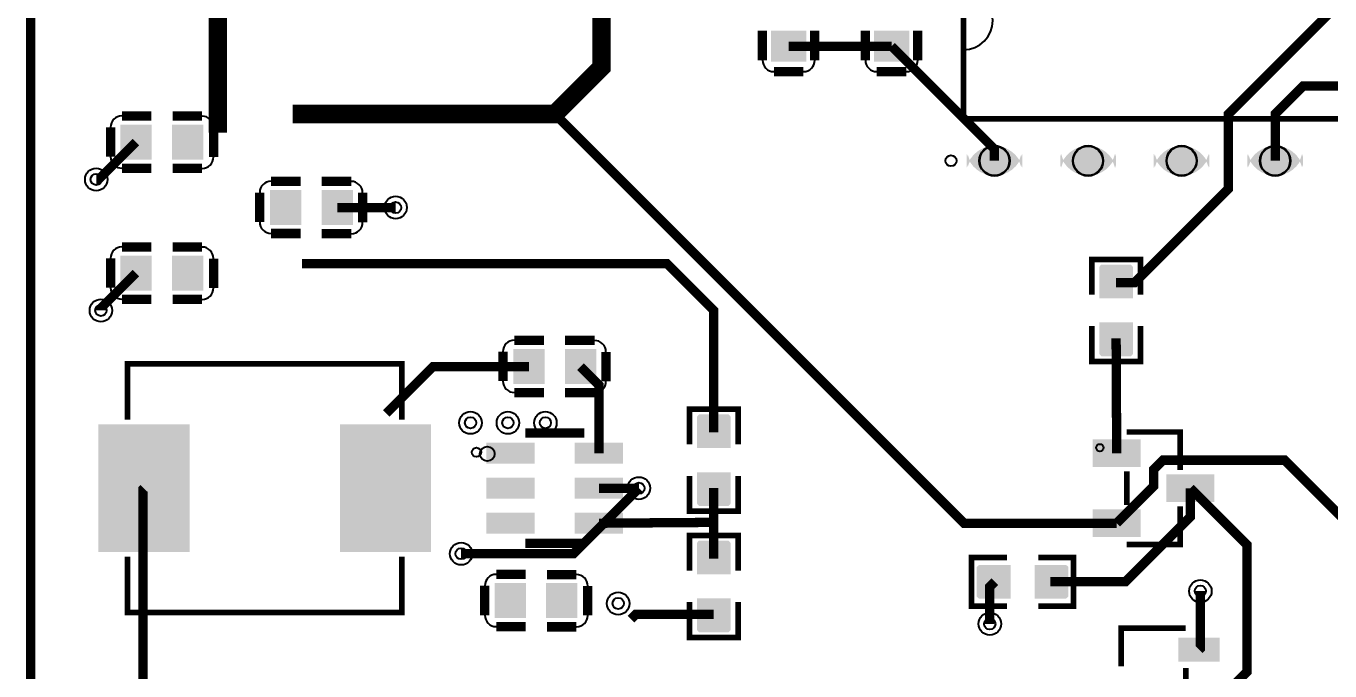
# Model space of a CAD drawing. Header units: millimetres. Extents: x -0.1 to 70.1, y -74.2 to 0.1.
# Drawn here: x -0.13 to 35.27, y -53.22 to -35.71 of the extents above; entities that cross this region are included whole.
import ezdxf

# ---------------------------------------------------------------- set-up
doc = ezdxf.new("R2010")
doc.units = ezdxf.units.MM
for name, color, linetype, true_color in [('BoardOutLine', 7, 'Continuous', 0xff00ff), ('BottomLayer', 7, 'Continuous', 0x0000ff), ('BottomSolderMaskLayer', 7, 'Continuous', 0xaa00ff), ('Document', 7, 'Continuous', 0xffffff), ('Hole', 7, 'Continuous', 0x222222), ('Multi-Layer', 7, 'Continuous', 0xc0c0c0), ('TopLayer', 7, 'Continuous', 0xff0000), ('TopPasteMaskLayer', 7, 'Continuous', 0x808080), ('TopSilkLayer', 7, 'Continuous', 0xffcc00), ('TopSolderMaskLayer', 7, 'Continuous', 0x800080)]:
    doc.layers.add(name, color=color, linetype=linetype, true_color=true_color)

msp = doc.modelspace()

# ---------------------------------------------------------------- hatches: boundary and pattern name
at = {"layer": 'BottomSolderMaskLayer'}
for points in [[(26.917449834899728, -39.18249936499876, -0.7853981633974483), (25.406654813309686, -39.18249936499876), (25.406654813309686, -39.55765811531626, -0.7853981633974483), (26.917449834899728, -39.55765811531626)], [(29.45745491490986, -39.18249936499876, -0.7853981633974483), (27.94665989331982, -39.18249936499876), (27.94665989331982, -39.55765811531626, -0.7853981633974483), (29.45745491490986, -39.55765811531626)], [(31.997459994919993, -39.18249936499876, -0.7853981633974483), (30.48666497332995, -39.18249936499876), (30.48666497332995, -39.55765811531626, -0.7853981633974483), (31.997459994919993, -39.55765811531626)], [(34.537465074930125, -39.18249936499876, -0.7853981633974483), (33.026670053340084, -39.18249936499876), (33.026670053340084, -39.55765811531626, -0.7853981633974483), (34.537465074930125, -39.55765811531626)]]:
    msp.add_hatch(color=256, dxfattribs=at).paths.add_polyline_path(points)
at = {"layer": 'Multi-Layer'}
for points in [[(26.892049784099626, -39.18757937515875, -0.7853981633974483), (25.432054864109787, -39.18757937515875), (25.432054864109787, -39.55257810515616, -0.7853981633974483), (26.892049784099626, -39.55257810515616)], [(29.43205486410976, -39.18757937515875, -0.7853981633974483), (27.97205994411992, -39.18757937515875), (27.97205994411992, -39.55257810515616, -0.7853981633974483), (29.43205486410976, -39.55257810515616)], [(31.97205994411989, -39.18757937515875, -0.7853981633974483), (30.512065024130052, -39.18757937515875), (30.512065024130052, -39.55257810515616, -0.7853981633974483), (31.97205994411989, -39.55257810515616)], [(34.512065024130024, -39.18757937515875, -0.7853981633974483), (33.052070104140185, -39.18757937515875), (33.052070104140185, -39.55257810515616, -0.7853981633974483), (34.512065024130024, -39.55257810515616)]]:
    msp.add_hatch(color=256, dxfattribs=at).paths.add_polyline_path(points)
at = {"layer": 'TopLayer'}
for points in [[(21.02400304800608, -35.859994919989845), (21.02400304800608, -36.6599949199898), (20.12397764795537, -36.6599949199898), (20.12397764795537, -35.859994919989845)], [(23.81800863601734, -35.859994919989845), (23.81800863601734, -36.6599949199898), (22.91798323596663, -36.6599949199898), (22.91798323596663, -35.859994919989845)], [(3.256007112014231, -39.31201422402842), (2.4560071120142766, -39.31201422402842), (2.4560071120142766, -38.41198882397771), (3.256007112014231, -38.41198882397771)], [(4.656007112014322, -39.31201422402842), (3.85600711201414, -39.31201422402842), (3.85600711201414, -38.41198882397771), (4.656007112014322, -38.41198882397771)], [(6.519989839979644, -40.1899923799848), (7.319989839979598, -40.1899923799848), (7.319989839979598, -41.09001778003562), (6.519989839979644, -41.09001778003562)], [(7.919989839979735, -40.1899923799848), (8.71998983997969, -40.1899923799848), (8.71998983997969, -41.09001778003562), (7.919989839979735, -41.09001778003562)], [(3.256007112014231, -42.868021336042716), (2.4560071120142766, -42.868021336042716), (2.4560071120142766, -41.967995935991894), (3.256007112014231, -41.967995935991894)], [(4.656007112014322, -42.868021336042716), (3.85600711201414, -42.868021336042716), (3.85600711201414, -41.967995935991894), (4.656007112014322, -41.967995935991894)], [(29.032004064008106, -43.08399796799597), (29.8960121920245, -43.08399796799597), (29.8960121920245, -42.27752095504195), (29.032004064008106, -42.27752095504195)], [(29.032004064008106, -43.784023368046746), (29.8960121920245, -43.784023368046746), (29.8960121920245, -44.590500381000766), (29.032004064008106, -44.590500381000766)], [(13.124003048005989, -44.50797561595118), (13.92400304800617, -44.50797561595118), (13.92400304800617, -45.408001016002004), (13.124003048005989, -45.408001016002004)], [(14.52400304800608, -44.50797561595118), (15.324003048006034, -44.50797561595118), (15.324003048006034, -45.408001016002004), (14.52400304800608, -45.408001016002004)], [(18.974015748031434, -47.14798069596134), (18.110007620015267, -47.14798069596134), (18.110007620015267, -46.34150368300732), (18.974015748031434, -46.34150368300732)], [(4.2839979679959015, -49.97000254000511), (4.2839979679959015, -46.54998729997453), (1.8599949199898447, -46.54998729997453), (1.8599949199898447, -49.97000254000511)], [(8.416027432054761, -49.97000254000511), (8.416027432054761, -46.54998729997453), (10.840030480060932, -46.54998729997453), (10.840030480060932, -49.97000254000511)], [(13.624003048006216, -47.0350266700533), (13.624003048006216, -47.585039370078675), (12.423977647955326, -47.585039370078675), (12.423977647955326, -47.0350266700533)], [(16.02400304800608, -47.0350266700533), (16.02400304800608, -47.585039370078675), (14.824003048006034, -47.585039370078675), (14.824003048006034, -47.0350266700533)], [(30.1050038100077, -47.66004572009149), (28.85501651003301, -47.66004572009149), (28.85501651003301, -46.96002032004071), (30.1050038100077, -46.96002032004071)], [(13.624003048006216, -47.98498856997719), (13.624003048006216, -48.53500127000257), (12.423977647955326, -48.53500127000257), (12.423977647955326, -47.98498856997719)], [(16.02400304800608, -47.98498856997719), (16.02400304800608, -48.53500127000257), (14.824003048006034, -48.53500127000257), (14.824003048006034, -47.98498856997719)], [(18.974015748031434, -47.848006096012114), (18.110007620015267, -47.848006096012114), (18.110007620015267, -48.65448310896625), (18.974015748031434, -48.65448310896625)], [(32.1050038100077, -48.60998221996442), (30.85501651003301, -48.60998221996442), (30.85501651003301, -47.90998221996438), (32.1050038100077, -47.90998221996438)], [(13.624003048006216, -48.93495046990097), (13.624003048006216, -49.48496316992623), (12.423977647955326, -49.48496316992623), (12.423977647955326, -48.93495046990097)], [(16.02400304800608, -48.93495046990097), (16.02400304800608, -49.48496316992623), (14.824003048006034, -49.48496316992623), (14.824003048006034, -48.93495046990097)], [(30.1050038100077, -49.5599441198882), (28.85501651003301, -49.5599441198882), (28.85501651003301, -48.85994411988827), (30.1050038100077, -48.85994411988827)], [(18.974015748031434, -50.57698755397507), (18.110007620015267, -50.57698755397507), (18.110007620015267, -49.77051054102105), (18.974015748031434, -49.77051054102105)], [(26.573990347980725, -51.23200406400815), (26.573990347980725, -50.36799593599187), (25.767513335026706, -50.36799593599187), (25.767513335026706, -51.23200406400815)], [(27.274015748031616, -51.23200406400815), (27.274015748031616, -50.36799593599187), (28.080492760985408, -50.36799593599187), (28.080492760985408, -51.23200406400815)], [(13.416002032004144, -51.75801371602745), (12.616002032003962, -51.75801371602745), (12.616002032003962, -50.85798831597663), (13.416002032004144, -50.85798831597663)], [(14.816002032004008, -51.75801371602745), (14.016002032004053, -51.75801371602745), (14.016002032004053, -50.85798831597663), (14.816002032004008, -50.85798831597663)], [(18.974015748031434, -51.27701295402585), (18.110007620015267, -51.27701295402585), (18.110007620015267, -52.08348996697998), (18.974015748031434, -52.08348996697998)], [(31.180010160020174, -52.34404368808737), (32.250012700025536, -52.34404368808737), (32.250012700025536, -52.94404368808739), (31.180010160020174, -52.94404368808739)]]:
    msp.add_hatch(color=256, dxfattribs=at).paths.add_polyline_path(points)
at = {"layer": 'TopPasteMaskLayer'}
for points in [[(21.02400304800608, -35.859994919989845), (21.02400304800608, -36.6599949199898), (20.12397764795537, -36.6599949199898), (20.12397764795537, -35.859994919989845)], [(23.81800863601734, -35.859994919989845), (23.81800863601734, -36.6599949199898), (22.91798323596663, -36.6599949199898), (22.91798323596663, -35.859994919989845)], [(3.256007112014231, -39.31201422402842), (2.4560071120142766, -39.31201422402842), (2.4560071120142766, -38.41198882397771), (3.256007112014231, -38.41198882397771)], [(4.656007112014322, -39.31201422402842), (3.85600711201414, -39.31201422402842), (3.85600711201414, -38.41198882397771), (4.656007112014322, -38.41198882397771)], [(6.519989839979644, -40.1899923799848), (7.319989839979598, -40.1899923799848), (7.319989839979598, -41.09001778003562), (6.519989839979644, -41.09001778003562)], [(7.919989839979735, -40.1899923799848), (8.71998983997969, -40.1899923799848), (8.71998983997969, -41.09001778003562), (7.919989839979735, -41.09001778003562)], [(3.256007112014231, -42.868021336042716), (2.4560071120142766, -42.868021336042716), (2.4560071120142766, -41.967995935991894), (3.256007112014231, -41.967995935991894)], [(4.656007112014322, -42.868021336042716), (3.85600711201414, -42.868021336042716), (3.85600711201414, -41.967995935991894), (4.656007112014322, -41.967995935991894)], [(29.863982727965322, -43.079019558039136), (29.63601727203445, -43.079019558039136), (29.63601727203445, -42.69903479806953), (29.30601981203972, -42.69903479806953), (29.30601981203972, -43.079019558039136), (29.063982727965367, -43.079019558039136), (29.01399542799095, -43.02903225806449), (29.01399542799095, -42.239039878079666), (29.063982727965367, -42.18902717805429), (29.863982727965322, -42.18902717805429), (29.913995427990812, -42.239039878079666), (29.913995427990812, -43.02903225806449)], [(29.913995427990812, -44.62903225806451), (29.913995427990812, -43.82903225806456), (29.863982727965322, -43.77901955803918), (29.63601727203445, -43.77901955803918), (29.63601727203445, -44.149022098044156), (29.30601981203972, -44.149022098044156), (29.30601981203972, -43.77901955803918), (29.063982727965367, -43.77901955803918), (29.01399542799095, -43.82903225806456), (29.01399542799095, -44.62903225806451), (29.063982727965367, -44.67901955803916), (29.863982727965322, -44.67901955803916)], [(13.124003048005989, -44.50797561595118), (13.92400304800617, -44.50797561595118), (13.92400304800617, -45.408001016002004), (13.124003048005989, -45.408001016002004)], [(14.52400304800608, -44.50797561595118), (15.324003048006034, -44.50797561595118), (15.324003048006034, -45.408001016002004), (14.52400304800608, -45.408001016002004)], [(18.092024384048955, -46.302971805943685), (18.092024384048955, -47.102971805943525), (18.142037084074218, -47.1529845059689), (18.37000254000509, -47.1529845059689), (18.37000254000509, -46.78298196596393), (18.700000000000045, -46.78298196596393), (18.700000000000045, -47.1529845059689), (18.942037084074173, -47.1529845059689), (18.99202438404882, -47.102971805943525), (18.99202438404882, -46.302971805943685), (18.942037084074173, -46.25298450596904), (18.142037084074218, -46.25298450596904)], [(4.2839979679959015, -49.97000254000511), (4.2839979679959015, -46.54998729997453), (1.8599949199898447, -46.54998729997453), (1.8599949199898447, -49.97000254000511)], [(8.416027432054761, -49.97000254000511), (8.416027432054761, -46.54998729997453), (10.840030480060932, -46.54998729997453), (10.840030480060932, -49.97000254000511)], [(13.624003048006216, -47.0350266700533), (13.624003048006216, -47.585039370078675), (12.423977647955326, -47.585039370078675), (12.423977647955326, -47.0350266700533)], [(16.02400304800608, -47.0350266700533), (16.02400304800608, -47.585039370078675), (14.824003048006034, -47.585039370078675), (14.824003048006034, -47.0350266700533)], [(30.1050038100077, -47.66004572009149), (28.85501651003301, -47.66004572009149), (28.85501651003301, -46.96002032004071), (30.1050038100077, -46.96002032004071)], [(13.624003048006216, -47.98498856997719), (13.624003048006216, -48.53500127000257), (12.423977647955326, -48.53500127000257), (12.423977647955326, -47.98498856997719)], [(16.02400304800608, -47.98498856997719), (16.02400304800608, -48.53500127000257), (14.824003048006034, -48.53500127000257), (14.824003048006034, -47.98498856997719)], [(18.142037084074218, -47.85298450596895), (18.37000254000509, -47.85298450596895), (18.37000254000509, -48.23296926593855), (18.700000000000045, -48.23296926593855), (18.700000000000045, -47.85298450596895), (18.942037084074173, -47.85298450596895), (18.99202438404882, -47.902971805943594), (18.99202438404882, -48.69296418592842), (18.942037084074173, -48.742976885953794), (18.142037084074218, -48.742976885953794), (18.092024384048955, -48.69296418592842), (18.092024384048955, -47.902971805943594)], [(32.1050038100077, -48.60998221996442), (30.85501651003301, -48.60998221996442), (30.85501651003301, -47.90998221996438), (32.1050038100077, -47.90998221996438)], [(13.624003048006216, -48.93495046990097), (13.624003048006216, -49.48496316992623), (12.423977647955326, -49.48496316992623), (12.423977647955326, -48.93495046990097)], [(16.02400304800608, -48.93495046990097), (16.02400304800608, -49.48496316992623), (14.824003048006034, -49.48496316992623), (14.824003048006034, -48.93495046990097)], [(30.1050038100077, -49.5599441198882), (28.85501651003301, -49.5599441198882), (28.85501651003301, -48.85994411988827), (30.1050038100077, -48.85994411988827)], [(18.092024384048955, -49.73197866395731), (18.092024384048955, -50.53197866395726), (18.142037084074218, -50.58199136398264), (18.37000254000509, -50.58199136398264), (18.37000254000509, -50.21198882397766), (18.700000000000045, -50.21198882397766), (18.700000000000045, -50.58199136398264), (18.942037084074173, -50.58199136398264), (18.99202438404882, -50.53197866395726), (18.99202438404882, -49.73197866395731), (18.942037084074173, -49.68199136398266), (18.142037084074218, -49.68199136398266)], [(26.569011938024005, -50.40002540005082), (26.569011938024005, -50.62799085598169), (26.189027178054403, -50.62799085598169), (26.189027178054403, -50.95798831597665), (26.569011938024005, -50.95798831597665), (26.569011938024005, -51.20002540005089), (26.51902463804913, -51.25001270002531), (25.729032258064535, -51.25001270002531), (25.679019558039045, -51.20002540005089), (25.679019558039045, -50.40002540005082), (25.729032258064535, -50.350012700025445), (26.51902463804913, -50.350012700025445)], [(28.119024638049268, -50.350012700025445), (27.319024638049314, -50.350012700025445), (27.26901193802405, -50.40002540005082), (27.26901193802405, -50.62799085598169), (27.639014478028912, -50.62799085598169), (27.639014478028912, -50.95798831597665), (27.26901193802405, -50.95798831597665), (27.26901193802405, -51.20002540005089), (27.319024638049314, -51.25001270002531), (28.119024638049268, -51.25001270002531), (28.169011938023914, -51.20002540005089), (28.169011938023914, -50.40002540005082)], [(13.416002032004144, -51.75801371602745), (12.616002032003962, -51.75801371602745), (12.616002032003962, -50.85798831597663), (13.416002032004144, -50.85798831597663)], [(14.816002032004008, -51.75801371602745), (14.016002032004053, -51.75801371602745), (14.016002032004053, -50.85798831597663), (14.816002032004008, -50.85798831597663)], [(18.142037084074218, -51.281991363982684), (18.37000254000509, -51.281991363982684), (18.37000254000509, -51.661976123952286), (18.700000000000045, -51.661976123952286), (18.700000000000045, -51.281991363982684), (18.942037084074173, -51.281991363982684), (18.99202438404882, -51.33197866395733), (18.99202438404882, -52.12197104394215), (18.942037084074173, -52.17198374396753), (18.142037084074218, -52.17198374396753), (18.092024384048955, -52.12197104394215), (18.092024384048955, -51.33197866395733)], [(31.180010160020174, -52.34404368808737), (32.250012700025536, -52.34404368808737), (32.250012700025536, -52.94404368808739), (31.180010160020174, -52.94404368808739)]]:
    msp.add_hatch(color=256, dxfattribs=at).paths.add_polyline_path(points)
at = {"layer": 'TopSolderMaskLayer'}
for points in [[(21.052575685796683, -35.83741136227786), (21.052575685796683, -36.6825670081447), (20.095398558539046, -36.6825670081447), (20.095398558539046, -35.83741136227786)], [(23.846581273807715, -35.83741136227786), (23.846581273807715, -36.6825670081447), (22.889404146550305, -36.6825670081447), (22.889404146550305, -35.83741136227786)], [(3.28140877572082, -39.33741069059204), (2.430608674120549, -39.33741069059204), (2.430608674120549, -38.38658375524642), (3.28140877572082, -38.38658375524642)], [(4.681405549907822, -39.33741069059204), (3.8306054483075513, -39.33741069059204), (3.8306054483075513, -38.38658375524642), (4.681405549907822, -38.38658375524642)], [(26.917449834899728, -39.18249936499876, -0.7853981633974483), (25.406654813309686, -39.18249936499876), (25.406654813309686, -39.55765811531626, -0.7853981633974483), (26.917449834899728, -39.55765811531626)], [(29.45745491490986, -39.18249936499876, -0.7853981633974483), (27.94665989331982, -39.18249936499876), (27.94665989331982, -39.55765811531626, -0.7853981633974483), (29.45745491490986, -39.55765811531626)], [(31.997459994919993, -39.18249936499876, -0.7853981633974483), (30.48666497332995, -39.18249936499876), (30.48666497332995, -39.55765811531626, -0.7853981633974483), (31.997459994919993, -39.55765811531626)], [(34.537465074930125, -39.18249936499876, -0.7853981633974483), (33.026670053340084, -39.18249936499876), (33.026670053340084, -39.55765811531626, -0.7853981633974483), (34.537465074930125, -39.55765811531626)], [(6.494589789179599, -40.16458731125351), (7.34538989077987, -40.16458731125351), (7.34538989077987, -41.11541424659913), (6.494589789179599, -41.11541424659913)], [(7.894586563366829, -40.16458731125351), (8.745386664966873, -40.16458731125351), (8.745386664966873, -41.11541424659913), (7.894586563366829, -41.11541424659913)], [(3.28140877572082, -42.89341780260622), (2.430608674120549, -42.89341780260622), (2.430608674120549, -41.942590867260606), (3.28140877572082, -41.942590867260606)], [(4.681405549907822, -42.89341780260622), (3.8306054483075513, -42.89341780260622), (3.8306054483075513, -41.942590867260606), (4.681405549907822, -41.942590867260606)], [(29.004788866747504, -43.1077089632073), (29.923220989473748, -43.1077089632073), (29.923220989473748, -42.253814440084284), (29.004788866747504, -42.253814440084284)], [(29.004788866747504, -43.76031834650689), (29.923220989473748, -43.76031834650689), (29.923220989473748, -44.614212869629796), (29.004788866747504, -44.614212869629796)], [(13.098602997205944, -44.48256911352519), (13.949403098806215, -44.48256911352519), (13.949403098806215, -45.43339604887092), (13.098602997205944, -45.43339604887092)], [(14.498599771393174, -44.48256911352519), (15.349399872993217, -44.48256911352519), (15.349399872993217, -45.43339604887092), (14.498599771393174, -45.43339604887092)], [(19.00122614543352, -47.17169019775474), (18.082794022707503, -47.17169019775474), (18.082794022707503, -46.317795674631725), (19.00122614543352, -46.317795674631725)], [(4.3094004141987625, -49.99540108165979), (4.3094004141987625, -46.5245857400289), (1.8345972645923894, -46.5245857400289), (1.8345972645923894, -49.99540108165979)], [(8.390624985852128, -49.99540108165979), (8.390624985852128, -46.5245857400289), (10.865428135458387, -46.5245857400289), (10.865428135458387, -49.99540108165979)], [(13.67943179098711, -47.02338041020164), (13.67943179098711, -47.59667702776255), (12.368570018898708, -47.59667702776255), (12.368570018898708, -47.02338041020164)], [(16.07942709900385, -47.02338041020164), (16.07942709900385, -47.59667702776255), (14.768593072957856, -47.59667702776255), (14.768593072957856, -47.02338041020164)], [(30.130401280183833, -47.68543931926581), (28.82961491085848, -47.68543931926581), (28.82961491085848, -46.93461197429315), (30.130401280183833, -46.93461197429315)], [(13.67943179098711, -47.97334231012553), (13.67943179098711, -48.546638927686445), (12.368570018898708, -48.546638927686445), (12.368570018898708, -47.97334231012553)], [(16.07942709900385, -47.97334231012553), (16.07942709900385, -48.546638927686445), (14.768593072957856, -48.546638927686445), (14.768593072957856, -47.97334231012553)], [(19.00122614543352, -47.82429958105445), (18.082794022707503, -47.82429958105445), (18.082794022707503, -48.67819410417758), (19.00122614543352, -48.67819410417758)], [(32.130401280183605, -48.63537397581706), (30.82961491085848, -48.63537397581706), (30.82961491085848, -47.884573874216926), (32.130401280183605, -47.884573874216926)], [(30.130401280183833, -49.58533587574084), (28.82961491085848, -49.58533587574084), (28.82961491085848, -48.83453577414082), (30.130401280183833, -48.83453577414082)], [(13.67943179098711, -48.92330421004931), (13.67943179098711, -49.49660082761011), (12.368570018898708, -49.49660082761011), (12.368570018898708, -48.92330421004931)], [(16.07942709900385, -48.92330421004931), (16.07942709900385, -49.49660082761011), (14.768593072957856, -49.49660082761011), (14.768593072957856, -48.92330421004931)], [(19.00122614543352, -50.60069705576848), (18.082794022707503, -50.60069705576848), (18.082794022707503, -49.74680253264546), (19.00122614543352, -49.74680253264546)], [(26.599394398662753, -51.25739814113683), (26.599394398662753, -50.34258991152035), (25.742117284108872, -50.34258991152035), (25.742117284108872, -51.25739814113683)], [(27.248621297066165, -51.25739814113683), (27.248621297066165, -50.34258991152035), (28.105898411620274, -50.34258991152035), (28.105898411620274, -51.25739814113683)], [(13.441402082804188, -51.78340874889625), (12.590601981203918, -51.78340874889625), (12.590601981203918, -50.83258181355063), (13.441402082804188, -50.83258181355063)], [(14.84139885699119, -51.78340874889625), (13.990598755391147, -51.78340874889625), (13.990598755391147, -50.83258181355063), (14.84139885699119, -50.83258181355063)], [(19.00122614543352, -51.25330643906818), (18.082794022707503, -51.25330643906818), (18.082794022707503, -52.1072009621912), (19.00122614543352, -52.1072009621912)], [(31.15461010922013, -52.31863503511954), (32.27541275082581, -52.31863503511954), (32.27541275082581, -52.96943513671977), (31.15461010922013, -52.96943513671977)]]:
    msp.add_hatch(color=256, dxfattribs=at).paths.add_polyline_path(points)

# ---------------------------------------------------------------- linework, layer by layer
at = {"layer": 'BoardOutLine', "const_width": 0.25400050800101603}
msp.add_lwpolyline([(0, 0), (25.146050292100654, 0), (25.146050292100654, -6.096012192024318), (44.958089916179915, -6.096012192024318), (44.958089916179915, 0), (70, 0), (70, -74.00050800101599), (0, -74.00050800101599), (0, 0)], close=True, dxfattribs=at)
at = {"layer": 'BottomLayer', "const_width": 0.25400050800101603}
msp.add_lwpolyline([(16.51000762001513, -48.25999491998982), (14.732004064008152, -50.037998475996915), (11.683997967995992, -50.037998475996915)], dxfattribs=at)
at = {"layer": 'BottomSolderMaskLayer'}
for centre in [(26.1619761239524, -39.37000254000509), (28.701981203962532, -39.37000254000509), (31.241986283972665, -39.37000254000509), (33.7819913639828, -39.37000254000509)]:
    msp.add_circle(centre, 0.41391788448155875, dxfattribs=at)
at = {"layer": 'Document'}
for centre, radius in [((24.979679959360055, -39.37007874015751), 0.15011430022860048), ((29.02006604013218, -47.160020320040644), 0.10007620015240032), ((12.39192278384553, -47.32562865125726), 0.19989839979679963)]:
    msp.add_circle(centre, radius, dxfattribs=at)
at = {"layer": 'Hole'}
for centre in [(1.7780035560070928, -39.878079756159536), (9.90601981203963, -40.640081280162576), (1.9050038100076563, -43.43408686817372), (11.938023876047737, -46.48209296418588), (12.95402590805179, -46.48209296418588), (13.970027940055843, -46.48209296418588), (16.510033020065976, -48.26009652019309), (11.684023368046837, -50.03810007620018), (31.750063500127, -51.05410210820423), (15.946405892811754, -51.389128778257486), (26.035052070104257, -51.94310388620772)]:
    msp.add_circle(centre, 0.15240030480060962, dxfattribs=at)
at = {"layer": 'Multi-Layer'}
for centre, radius in [((26.1619761239524, -39.37000254000509), 0.4), ((28.701981203962532, -39.37000254000509), 0.4), ((31.241986283972665, -39.37000254000509), 0.4), ((33.7819913639828, -39.37000254000509), 0.4), ((1.7780035560070928, -39.878079756159536), 0.30480060960121924), ((9.90601981203963, -40.640081280162576), 0.30480060960121924), ((1.9050038100076563, -43.43408686817372), 0.30480060960121924), ((11.938023876047737, -46.48209296418588), 0.30480060960121924), ((12.95402590805179, -46.48209296418588), 0.30480060960121924), ((13.970027940055843, -46.48209296418588), 0.30480060960121924), ((16.510033020065976, -48.26009652019309), 0.30480060960121924), ((11.684023368046837, -50.03810007620018), 0.30480060960121924), ((31.750063500127, -51.05410210820423), 0.30480060960121924), ((15.946405892811754, -51.389128778257486), 0.30480060960121924), ((26.035052070104257, -51.94310388620772), 0.30480060960121924)]:
    msp.add_circle(centre, radius, dxfattribs=at)
at = {"layer": 'TopLayer'}
for points, const_width in [([(7.619989839979553, -14.224003048006011), (5.080010160020265, -16.763982727965413), (5.080010160020265, -38.608001016001936)], 0.5), ([(29.464008128016076, -42.68064516129027), (29.963347726695474, -42.68064516129027), (32.511988823977845, -40.13200406400813), (32.511988823977845, -38.09999999999991), (38.86200152400306, -31.749987299974578)], 0.25400050800101603), ([(7.111988823977526, -38.09999999999991), (14.224003048006125, -38.09999999999991), (15.494030988061922, -36.82997205994411), (15.494030988061922, -34.79806959613916)], 0.5), ([(20.573990347980725, -36.26002032004067), (23.367995935991758, -36.26002032004067)], 0.25400050800101603), ([(23.367995935991758, -36.26002032004067), (26.1619761239524, -39.05400050800097), (26.1619761239524, -39.37000254000509)], 0.25400050800101603), ([(41.910083820167756, -42.67970535941072), (38.36169672339338, -42.67970535941072), (37.59207518415042, -41.91008382016764), (37.59207518415042, -38.100076200152444), (36.830073660147264, -37.33807467614929), (34.54406908813826, -37.33807467614929), (33.782067564135104, -38.100076200152444), (33.782067564135104, -39.37007874015751)], 0.25400050800101603), ([(14.22402844805697, -38.100076200152444), (25.334010668021392, -49.21005842011675), (29.479298958598065, -49.21005842011675)], 0.25400050800101603), ([(2.855956311912678, -38.86202692405391), (1.8399034798069351, -39.878079756159536), (1.7780035560070928, -39.878079756159536)], 0.25400050800101603), ([(8.320015240030443, -40.640005080010155), (9.905994411988786, -40.640005080010155)], 0.25400050800101603), ([(18.542011684023237, -46.74462788925587), (18.542011684023237, -43.4340106680213), (17.272009144018284, -42.164008128016235), (7.365989331978653, -42.164008128016235)], 0.25400050800101603), ([(2.855956311912678, -42.41803403606809), (1.9050038100076563, -43.368986537973115), (1.9050038100076563, -43.43408686817372)], 0.25400050800101603), ([(29.464058928117765, -44.188468376936726), (29.479298958598065, -47.31013462026931)], 0.25400050800101603), ([(13.523977647955235, -44.95798831597665), (10.921996443992839, -44.95798831597665), (9.651993903987886, -46.227990855981716)], 0.25400050800101603), ([(14.924028448057015, -44.95798831597665), (15.423901447802791, -45.45786131572265), (15.423901447802791, -47.310033020066044)], 0.25400050800101603), ([(29.480010160020356, -49.2099568199136), (30.48001016002013, -48.2099568199136), (30.48001016002013, -47.751993903987795), (30.734010668021256, -47.49799339598678), (34.035991871983924, -47.49799339598678), (36.33799847599698, -49.80000000000007), (36.33799847599698, -49.97195834391664)], 0.25400050800101603), ([(3.048006096012159, -54.48971297942592), (3.048006096012159, -48.28298196596393), (3.070891541783112, -48.26009652019309)], 0.25400050800101603), ([(16.51000762001513, -48.25999491998982), (15.423901447802791, -48.25999491998982)], 0.25400050800101603), ([(18.54203708407408, -50.173736347472754), (18.54203708407408, -48.25135890271781)], 0.25400050800101603), ([(27.677419354838776, -50.80010160020322), (29.717932435864896, -50.80010160020322), (31.48006096012182, -49.037973075946184), (31.48006096012182, -48.25996951993898)], 0.25400050800101603), ([(31.48006096012182, -48.25996951993898), (33.01993903987818, -49.79997459994922), (33.01993903987818, -53.23914147828293), (31.71501143002297, -54.544069088138144)], 0.25400050800101603), ([(18.54203708407408, -49.18719837439676), (15.422910845821661, -49.21005842011675)], 0.25400050800101603), ([(26.170612141224183, -50.79997459994922), (26.035052070104257, -50.93553467106926), (26.035052070104257, -51.94310388620772)], 0.25400050800101603), ([(31.715087630175276, -52.64404368808732), (31.75001270002531, -52.60911861823729), (31.75001270002531, -51.05400050800108)], 0.25400050800101603), ([(18.54203708407408, -51.6804673609347), (16.427686055372078, -51.6804673609347), (16.293853187706418, -51.81430022860047)], 0.25400050800101603)]:
    msp.add_lwpolyline(points, dxfattribs=dict(at, const_width=const_width))
at = {"layer": 'TopSilkLayer', "const_width": 0.15240030480060962}
msp.add_lwpolyline([(25.323266446532898, -38.22890525781054), (25.323266446532898, -32.89108458216924), (44.78072136144283, -32.89108458216924), (44.78072136144283, -38.22890525781054), (25.323266446532898, -38.22890525781054)], close=True, dxfattribs=at)
at = {"layer": 'TopSilkLayer'}
for points, const_width in [([(19.863957327914477, -35.84025908051808), (19.863957327914477, -36.640233680467304)], 0.25400050800101603), ([(21.28361696723391, -35.84025908051808), (21.28361696723391, -36.640233680467304)], 0.25400050800101603), ([(22.657962915925737, -35.84025908051808), (22.657962915925737, -36.640233680467304)], 0.25400050800101603), ([(24.07762255524517, -35.84025908051808), (24.07762255524517, -36.640233680467304)], 0.25400050800101603), ([(20.97376174752344, -36.95001270002547), (20.17373634747264, -36.95001270002547)], 0.25400050800101603), ([(23.7677673355347, -36.95001270002547), (22.9677419354839, -36.95001270002547)], 0.25400050800101603), ([(3.2757429514858813, -38.15196850393693), (2.4757683515367717, -38.15196850393693)], 0.25400050800101603), ([(3.851638303276559, -38.15783591567185), (4.651638303276741, -38.15783591567185)], 0.25400050800101603), ([(2.1659893319787216, -39.26177292354589), (2.1659893319787216, -38.46174752349498)], 0.25400050800101603), ([(4.961468122936367, -39.26761493522986), (4.961468122936367, -38.467640335280635)], 0.25400050800101603), ([(3.2757429514858813, -39.57162814325636), (2.4757683515367717, -39.57162814325636)], 0.25400050800101603), ([(3.851638303276559, -39.5774447548896), (4.651638303276741, -39.5774447548896)], 0.25400050800101603), ([(7.32435864871718, -39.924561849123734), (6.524358648717225, -39.924561849123734)], 0.25400050800101603), ([(7.900254000508085, -39.930378460756856), (8.700228600457194, -39.930378460756856)], 0.25400050800101603), ([(6.214528829057826, -40.234391668783246), (6.214528829057826, -41.03436626873247)], 0.25400050800101603), ([(9.010007620015358, -40.24023368046733), (9.010007620015358, -41.040259080518126)], 0.25400050800101603), ([(7.32435864871718, -41.344170688341364), (6.524358648717225, -41.344170688341364)], 0.25400050800101603), ([(7.900254000508085, -41.350038100076176), (8.700228600457194, -41.350038100076176)], 0.25400050800101603), ([(3.2757429514858813, -41.70797561595123), (2.4757683515367717, -41.70797561595123)], 0.25400050800101603), ([(3.851638303276559, -41.71384302768615), (4.651638303276741, -41.71384302768615)], 0.25400050800101603), ([(2.1659893319787216, -42.81778003556008), (2.1659893319787216, -42.017754635509164)], 0.25400050800101603), ([(4.961468122936367, -42.823622047244044), (4.961468122936367, -42.02364744729482)], 0.25400050800101603), ([(28.80340360680725, -43.00779781559561), (28.80340360680725, -42.04892049784098), (30.124612649225355, -42.04892049784098), (30.124612649225355, -43.00779781559561)], 0.15240030480060962), ([(3.2757429514858813, -43.12763525527055), (2.4757683515367717, -43.12763525527055)], 0.25400050800101603), ([(3.851638303276559, -43.13345186690378), (4.651638303276741, -43.13345186690378)], 0.25400050800101603), ([(28.80340360680725, -43.86022352044711), (28.80340360680725, -44.81910083820162), (30.124612649225355, -44.81910083820162), (30.124612649225355, -43.86022352044711)], 0.15240030480060962), ([(13.928371856743752, -44.242545085090114), (13.128371856743797, -44.242545085090114)], 0.25400050800101603), ([(14.50426720853443, -44.248361696723464), (15.304241808483766, -44.248361696723464)], 0.25400050800101603), ([(12.818542037084171, -44.552374904749854), (12.818542037084171, -45.35234950469908)], 0.25400050800101603), ([(15.614020828041703, -44.55821691643382), (15.614020828041703, -45.35824231648462)], 0.25400050800101603), ([(2.6237998475997983, -46.39758699517404), (2.6237998475997983, -44.88379476758951), (10.076225552450978, -44.88379476758951), (10.076225552450978, -46.39758699517404)], 0.15240030480060962), ([(13.928371856743752, -45.66215392430786), (13.128371856743797, -45.66215392430786)], 0.25400050800101603), ([(14.50426720853443, -45.66802133604267), (15.304241808483766, -45.66802133604267)], 0.25400050800101603), ([(19.202616205232516, -47.07178054356109), (19.202616205232516, -46.11290322580646), (17.881407162814412, -46.11290322580646), (17.881407162814412, -47.07178054356109)], 0.15240030480060962), ([(13.42400304800617, -46.75999491998982), (15.02400304800608, -46.75999491998982)], 0.25400050800101603), ([(29.753797307594596, -46.73378206756411), (31.206223012446117, -46.73378206756411), (31.206223012446117, -47.76540513081022)], 0.15240030480060962), ([(29.753797307594596, -48.715392430784846), (29.753797307594596, -47.80459740919491)], 0.15240030480060962), ([(19.202616205232516, -47.924206248412474), (19.202616205232516, -48.8830835661671), (17.881407162814412, -48.8830835661671), (17.881407162814412, -47.924206248412474)], 0.15240030480060962), ([(29.753797307594596, -49.78620777241554), (31.206223012446117, -49.78620777241554), (31.206223012446117, -48.75458470916942)], 0.15240030480060962), ([(19.202616205232516, -50.500787401574826), (19.202616205232516, -49.541910083820085), (17.881407162814412, -49.541910083820085), (17.881407162814412, -50.500787401574826)], 0.15240030480060962), ([(15.02400304800608, -49.75999491998982), (13.42400304800617, -49.75999491998982)], 0.25400050800101603), ([(2.6237998475997983, -50.12240284480572), (2.6237998475997983, -51.63619507239014), (10.076225552450978, -51.63619507239014), (10.076225552450978, -50.12240284480572)], 0.15240030480060962), ([(26.497790195580365, -51.46060452120901), (25.53891287782585, -51.46060452120901), (25.53891287782585, -50.1393954787909), (26.497790195580365, -50.1393954787909)], 0.15240030480060962), ([(27.350215900431976, -51.46060452120901), (28.30909321818649, -51.46060452120901), (28.30909321818649, -50.1393954787909), (27.350215900431976, -50.1393954787909)], 0.15240030480060962), ([(13.435737871475794, -50.597967995936074), (12.635763271526457, -50.597967995936074)], 0.25400050800101603), ([(14.011633223266472, -50.60383540767077), (14.811633223266426, -50.60383540767077)], 0.25400050800101603), ([(12.32598425196852, -51.70777241554481), (12.32598425196852, -50.90774701549401)], 0.25400050800101603), ([(15.121463042926052, -51.71361442722889), (15.121463042926052, -50.91363982727967)], 0.25400050800101603), ([(19.202616205232516, -51.35321310642621), (19.202616205232516, -52.31209042418084), (17.881407162814412, -52.31209042418084), (17.881407162814412, -51.35321310642621)], 0.15240030480060962), ([(13.435737871475794, -52.01762763525528), (12.635763271526457, -52.01762763525528)], 0.25400050800101603), ([(14.011633223266472, -52.023444246888516), (14.811633223266426, -52.023444246888516)], 0.25400050800101603), ([(31.356083312166675, -52.057810515620986), (29.603683007365817, -52.057810515620986), (29.603683007365817, -53.099415798831615)], 0.15240030480060962), ([(31.356083312166675, -53.13860807721619), (31.356083312166675, -54.04940309880624)], 0.15240030480060962)]:
    msp.add_lwpolyline(points, dxfattribs=dict(at, const_width=const_width))
for centre, radius in [((24.979679959360055, -39.37007874015751), 0.15011430022860048), ((12.099060198120469, -47.284988569977145), 0.12700025400050802)]:
    msp.add_circle(centre, radius, dxfattribs=at)
for centre, radius, start, end in [((25.323266446532898, -35.55999491998978), 0.7937515875031751, 270, 90), ((20.173787147574103, -36.64018288036573), 0.30982981965963935, 179.9999999999857, 270), ((20.973787147574285, -36.64018288140687), 0.30982981965963935, 270, 0), ((22.967792735585363, -36.64018288036573), 0.30982981965963935, 179.9999999999857, 270), ((23.767792735585545, -36.64018288140687), 0.30982981965963935, 270, 0), ((2.4758191516383476, -38.461798323596554), 0.30982981965963935, 90, 180), ((4.651689104419347, -38.46761493522979), 0.30982981965963935, 359.9953028545985, 90), ((2.4758191505972036, -39.261798323596736), 0.30982981965963935, 179.9953028545985, 270), ((4.651689103378203, -39.26761493522997), 0.30982981965963935, 270, 0), ((6.5243078486155355, -40.234391668783246), 0.30982981965963935, 90, 180), ((8.700177801396876, -40.24020828041648), 0.30982981965963935, 359.9953028545985, 90), ((6.524307847574391, -41.034391668783314), 0.30982981965963935, 179.9953028545985, 270), ((8.700177800355732, -41.04020828041655), 0.30982981965963935, 270, 0), ((2.4758191516383476, -42.01780543561074), 0.30982981965963935, 90, 180), ((4.651689104419347, -42.023622047243975), 0.30982981965963935, 359.9953028545985, 90), ((2.4758191505972036, -42.81780543561092), 0.30982981965963935, 179.9953028545985, 270), ((4.651689103378203, -42.82362204724416), 0.30982981965963935, 270, 0), ((13.128321056642108, -44.552374904749854), 0.30982981965963935, 90, 180), ((15.30419100942322, -44.55819151638309), 0.30982981965963935, 359.99530285461987, 90), ((13.128321055600964, -45.35237490474992), 0.30982981965963935, 179.9953028545985, 270), ((15.304191008382077, -45.358191516383044), 0.30982981965963935, 270, 0), ((12.635814071628147, -50.907797815595586), 0.30982981965963935, 90, 180), ((14.81168402440926, -50.91361442722882), 0.30982981965963935, 359.9953028545985, 90), ((12.635814070587003, -51.707797815595654), 0.30982981965963935, 179.9953028545985, 270), ((14.811684023368116, -51.71361442722889), 0.30982981965963935, 270, 0)]:
    msp.add_arc(centre, radius, start, end, dxfattribs=at)
at = {"layer": 'TopSolderMaskLayer'}
for centre in [(26.1619761239524, -39.37000254000509), (28.701981203962532, -39.37000254000509), (31.241986283972665, -39.37000254000509), (33.7819913639828, -39.37000254000509)]:
    msp.add_circle(centre, 0.41391788448155875, dxfattribs=at)

doc.saveas('drawing.dxf')
